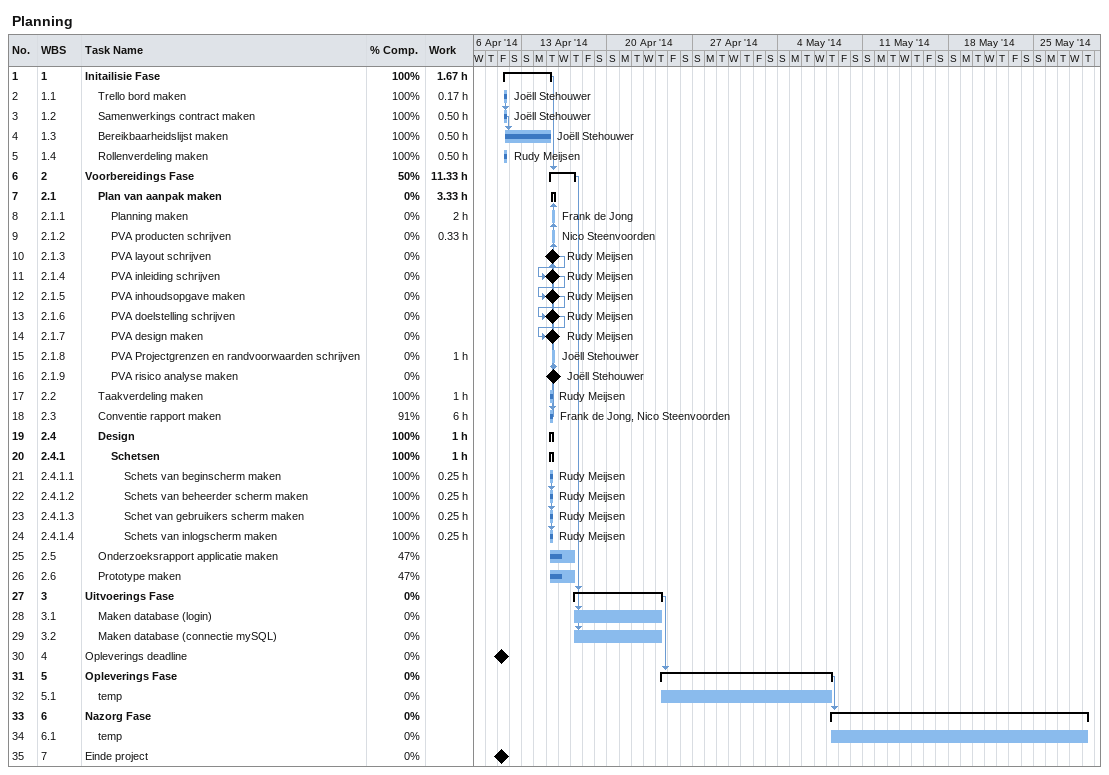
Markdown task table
Planning

| ID | WBS | Task | Start | Finish | Predecessors | Resources | % complete | Work (h) |
|---|---|---|---|---|---|---|---|---|
| 1 | 1 | **Initailisie Fase** | 2014-04-11 | 2014-04-15 |  |  | 100 | 1.67 |
| 2 | 1.1 | Trello bord maken | 2014-04-11 | 2014-04-11 |  | Joëll Stehouwer | 100 | 0.17 |
| 3 | 1.2 | Samenwerkings contract maken | 2014-04-11 | 2014-04-11 | 2 | Joëll Stehouwer | 100 | 0.50 |
| 4 | 1.3 | Bereikbaarheidslijst maken | 2014-04-11 | 2014-04-15 | 3 | Joëll Stehouwer | 100 | 0.50 |
| 5 | 1.4 | Rollenverdeling maken | 2014-04-11 | 2014-04-11 |  | Rudy Meijsen | 100 | 0.50 |
| 6 | 2 | **Voorbereidings Fase** | 2014-04-15 | 2014-04-17 | 1 |  | 50 | 11.33 |
| 7 | 2.1 | **Plan van aanpak maken** | 2014-04-15 | 2014-04-15 | 18 |  | 0 | 3.33 |
| 8 | 2.1.1 | Planning maken | 2014-04-15 | 2014-04-15 | 18 | Frank de Jong | 0 | 2 |
| 9 | 2.1.2 | PVA producten schrijven | 2014-04-15 | 2014-04-15 | 18 | Nico Steenvoorden | 0 | 0.33 |
| 10 | 2.1.3 | PVA layout schrijven (milestone) | 2014-04-15 | 2014-04-15 | 18 | Rudy Meijsen | 0 |  |
| 11 | 2.1.4 | PVA inleiding schrijven (milestone) | 2014-04-15 | 2014-04-15 | 10 | Rudy Meijsen | 0 |  |
| 12 | 2.1.5 | PVA inhoudsopgave maken (milestone) | 2014-04-15 | 2014-04-15 | 11 | Rudy Meijsen | 0 |  |
| 13 | 2.1.6 | PVA doelstelling schrijven (milestone) | 2014-04-15 | 2014-04-15 | 12 | Rudy Meijsen | 0 |  |
| 14 | 2.1.7 | PVA design maken (milestone) | 2014-04-15 | 2014-04-15 | 13 | Rudy Meijsen | 0 |  |
| 15 | 2.1.8 | PVA Projectgrenzen en randvoorwaarden schrijven | 2014-04-15 | 2014-04-15 | 18 | Joëll Stehouwer | 0 | 1 |
| 16 | 2.1.9 | PVA risico analyse maken (milestone) | 2014-04-15 | 2014-04-15 | 15 | Joëll Stehouwer | 0 |  |
| 17 | 2.2 | Taakverdeling maken | 2014-04-15 | 2014-04-15 |  | Rudy Meijsen | 100 | 1 |
| 18 | 2.3 | Conventie rapport maken | 2014-04-15 | 2014-04-15 | 17 | Frank de Jong, Nico Steenvoorden | 91 | 6 |
| 19 | 2.4 | **Design** | 2014-04-15 | 2014-04-15 |  |  | 100 | 1 |
| 20 | 2.4.1 | **Schetsen** | 2014-04-15 | 2014-04-15 |  |  | 100 | 1 |
| 21 | 2.4.1.1 | Schets van beginscherm maken | 2014-04-15 | 2014-04-15 |  | Rudy Meijsen | 100 | 0.25 |
| 22 | 2.4.1.2 | Schets van beheerder scherm maken | 2014-04-15 | 2014-04-15 | 21 | Rudy Meijsen | 100 | 0.25 |
| 23 | 2.4.1.3 | Schet van gebruikers scherm maken | 2014-04-15 | 2014-04-15 | 22 | Rudy Meijsen | 100 | 0.25 |
| 24 | 2.4.1.4 | Schets van inlogscherm maken | 2014-04-15 | 2014-04-15 | 23 | Rudy Meijsen | 100 | 0.25 |
| 25 | 2.5 | Onderzoeksrapport applicatie maken | 2014-04-15 | 2014-04-17 |  |  | 47 |  |
| 26 | 2.6 | Prototype maken | 2014-04-15 | 2014-04-17 |  |  | 47 |  |
| 27 | 3 | **Uitvoerings Fase** | 2014-04-17 | 2014-04-24 | 6 |  | 0 |  |
| 28 | 3.1 | Maken database (login) | 2014-04-17 | 2014-04-24 | 6 |  | 0 |  |
| 29 | 3.2 | Maken database (connectie mySQL) | 2014-04-17 | 2014-04-24 | 6 |  | 0 |  |
| 30 | 4 | Opleverings deadline (milestone) | 2014-04-11 | 2014-04-11 |  |  | 0 |  |
| 31 | 5 | **Opleverings Fase** | 2014-04-24 | 2014-05-08 | 27 |  | 0 |  |
| 32 | 5.1 | temp | 2014-04-24 | 2014-05-08 |  |  | 0 |  |
| 33 | 6 | **Nazorg Fase** | 2014-05-08 | 2014-05-29 | 31 |  | 0 |  |
| 34 | 6.1 | temp | 2014-05-08 | 2014-05-29 |  |  | 0 |  |
| 35 | 7 | Einde project (milestone) | 2014-04-11 | 2014-04-11 |  |  | 0 |  |
